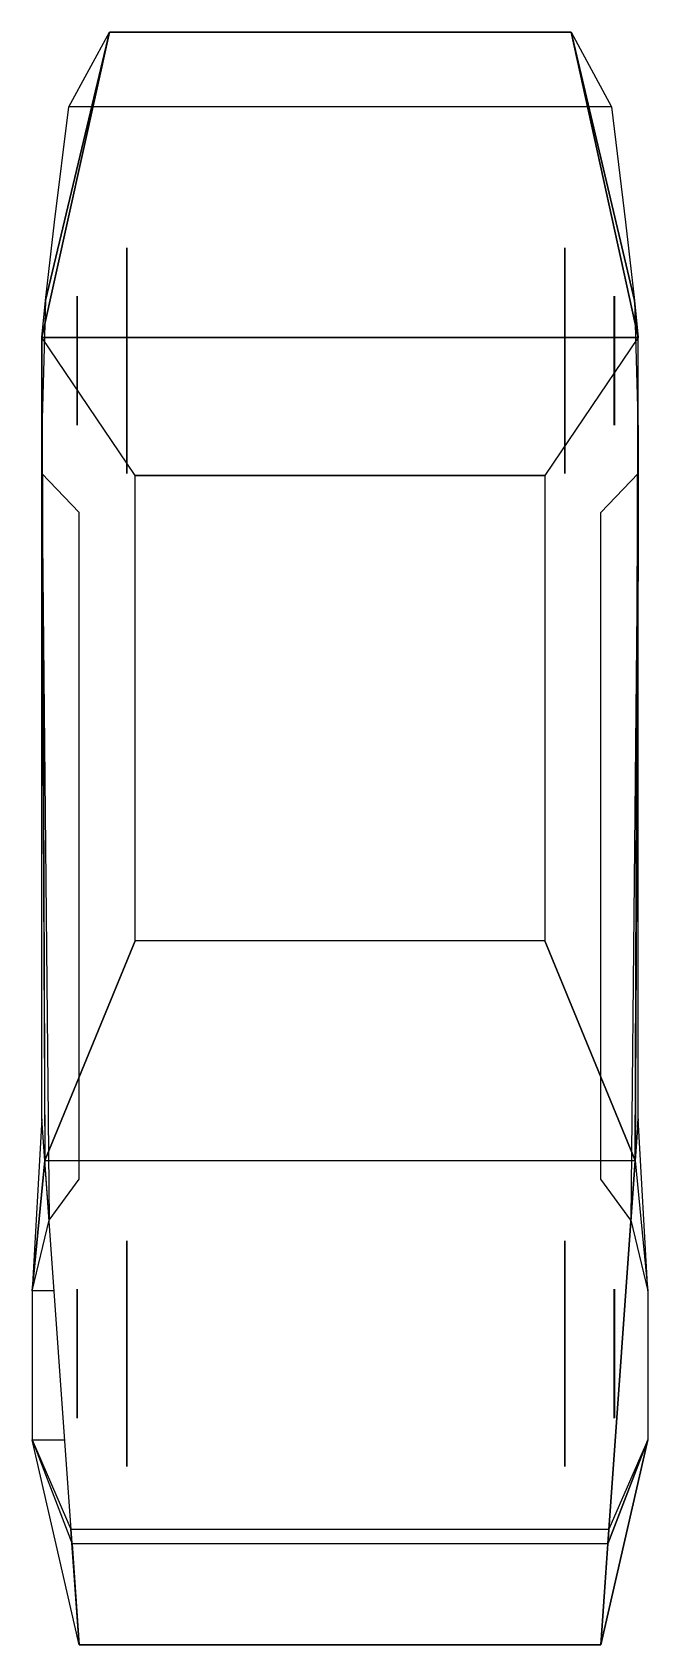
# Model space of a CAD drawing. Extents: x -0.81 to 0.84, y 0 to 4.33.
import ezdxf

# ---------------------------------------------------------------- set-up
doc = ezdxf.new("R2010")
doc.units = 0
doc.header["$LTSCALE"] = 0.4
doc.header["$MEASUREMENT"] = 0
doc.layers.add('A-EQUIP', color=2, linetype='CONTINUOUS')

msp = doc.modelspace()

# ---------------------------------------------------------------- linework, layer by layer
at = {"layer": 'A-EQUIP', "color": 18, "linetype": 'CONTINUOUS', "extrusion": (-1, 0, 0), "const_width": 0.13, "elevation": 0.7422}
for points in [[(-3.6863, 0.2925, 1), (-3.21, 0.2925, 1)], [(-1.0196, 0.2925, 1), (-0.5433, 0.2925, 1)]]:
    msp.add_lwpolyline(points, format="xyb", close=True, dxfattribs=at)
at = {"layer": 'A-EQUIP', "color": 18, "linetype": 'CONTINUOUS', "extrusion": (-1, 0, 0), "elevation": 0.5553}
for points in [[(-3.4481, -0.0106, 1), (-3.4481, 0.5957, 1), (-3.4481, -0.0106, -1)], [(-0.7814, -0.0106, 1), (-0.7814, 0.5957, 1), (-0.7814, -0.0106, -1)]]:
    msp.add_lwpolyline(points, format="xyb", dxfattribs=at)
at = {"layer": 'A-EQUIP', "color": 18, "linetype": 'CONTINUOUS', "extrusion": (1, 0, 0), "elevation": 0.6202}
for points in [[(3.4481, -0.0106, -1), (3.4481, 0.5957, -1), (3.4481, -0.0106, 1)], [(0.7814, -0.0106, -1), (0.7814, 0.5957, -1), (0.7814, -0.0106, 1)]]:
    msp.add_lwpolyline(points, format="xyb", dxfattribs=at)
at = {"layer": 'A-EQUIP', "color": 18, "linetype": 'CONTINUOUS', "extrusion": (1, 0, 0), "const_width": 0.13, "elevation": 0.8072}
for points in [[(3.6863, 0.2925, -1), (3.21, 0.2925, -1)], [(1.0196, 0.2925, -1), (0.5433, 0.2925, -1)]]:
    msp.add_lwpolyline(points, format="xyb", close=True, dxfattribs=at)
at = {"layer": 'A-EQUIP', "color": 7, "linetype": 'CONTINUOUS', "extrusion": (-1, 0, 0), "elevation": 0.6886}
for points in [[(-3.4481, 0.4657, -1), (-3.4481, 0.1194, -1), (-3.4481, 0.4657, -1)], [(-0.7814, 0.4657, -1), (-0.7814, 0.1194, -1), (-0.7814, 0.4657, -1)]]:
    msp.add_lwpolyline(points, format="xyb", dxfattribs=at)
at = {"layer": 'A-EQUIP', "color": 7, "linetype": 'CONTINUOUS', "extrusion": (1, 0, 0), "elevation": 0.7535}
for points in [[(3.4481, 0.4657, 1), (3.4481, 0.1194, 1), (3.4481, 0.4657, 1)], [(0.7814, 0.4657, 1), (0.7814, 0.1194, 1), (0.7814, 0.4657, 1)]]:
    msp.add_lwpolyline(points, format="xyb", dxfattribs=at)
at = {"layer": 'A-EQUIP', "linetype": 'CONTINUOUS', "elevation": 0.6236}
for points in [[(-0.7501, 0.95), (-0.8087, 0.95), (-0.8087, 0.5501), (-0.7218, 0.55)], [(0.7844, 0.95), (0.7844, 0.95)]]:
    msp.add_lwpolyline(points, dxfattribs=at)
at = {"layer": 'A-EQUIP', "color": 7, "linetype": 'CONTINUOUS', "extrusion": (-1, 0, 0)}
for centre in [(-3.4481, 0.2925, 0.688), (-0.7814, 0.2925, 0.688)]:
    msp.add_circle(centre, 0.1732, dxfattribs=at)
at = {"layer": 'A-EQUIP', "color": 7, "linetype": 'CONTINUOUS', "extrusion": (1, 0, 0)}
for centre in [(3.4481, 0.2925, 0.7529), (0.7814, 0.2925, 0.7529)]:
    msp.add_circle(centre, 0.1732, dxfattribs=at)
at = {"layer": 'A-EQUIP', "color": 7, "linetype": 'CONTINUOUS'}
for points in [[(-0.7828, 3.5102, 1.0704), (-0.7731, 3.61, 0.6136), (-0.6016, 4.33, 0.4318), (-0.6016, 4.33, 0.8836)], [(-0.7828, 3.5102, 1.0704), (-0.6016, 4.33, 0.8836), (0.6375, 4.33, 0.8836), (0.8172, 3.5102, 1.0704)], [(-0.7731, 3.61, 0.6136), (-0.7493, 3.82, 0.2636), (-0.711, 4.13, 0.2636), (-0.6016, 4.33, 0.4318)], [(-0.6016, 4.33, 0.4318), (0.6375, 4.33, 0.4547), (0.7454, 4.13, 0.2636), (-0.711, 4.13, 0.2636)], [(0.6375, 4.33, 0.8836), (-0.6016, 4.33, 0.8836), (-0.6016, 4.33, 0.4318), (0.6375, 4.33, 0.4547)], [(0.6375, 4.33, 0.4547), (0.7454, 4.13, 0.2636), (0.7836, 3.82, 0.2636), (0.8075, 3.61, 0.6136)], [(0.8172, 3.5102, 1.0704), (0.6375, 4.33, 0.8836), (0.6375, 4.33, 0.4547), (0.8075, 3.61, 0.6136)], [(-0.7731, 3.61, 0.6136), (-0.7828, 3.26, 0.6136), (-0.7828, 2.9465, 1.0693), (-0.7828, 3.5102, 1.0704)], [(0.8172, 2.9465, 1.0693), (0.8172, 3.5102, 1.0704), (0.8075, 3.61, 0.6136), (0.8172, 3.26, 0.6136)], [(-0.7828, 2.9465, 1.0693), (-0.7828, 3.26, 0.6136), (-0.7828, 3.1451, 0.3942)], [(0.8172, 2.9465, 1.0693), (0.8172, 3.26, 0.6136), (0.8172, 3.1451, 0.3942)], [(-0.7749, 1.3, 1.0636), (-0.7828, 1.4124, 0.3845), (-0.7828, 3.1451, 0.3942), (-0.7828, 2.9465, 1.0693)], [(-0.6828, 1.25, 0.1836), (-0.6828, 3.04, 0.1936), (-0.7828, 3.1451, 0.3942), (-0.7636, 1.1403, 0.3445)], [(-0.5328, 3.14, 1.5), (0.5672, 3.14, 1.5), (0.5672, 1.89, 1.49), (-0.5328, 1.89, 1.49)], [(0.7979, 1.1403, 0.3445), (0.7172, 1.25, 0.1836), (0.7172, 3.04, 0.1936), (0.8172, 3.1451, 0.3942)], [(0.8092, 1.3, 1.0636), (0.8172, 1.4124, 0.3845), (0.8172, 3.1451, 0.3942), (0.8172, 2.9465, 1.0693)], [(-0.8087, 0.95, 0.6236), (-0.7636, 1.1403, 0.3445), (-0.7828, 1.4124, 0.3845)], [(-0.7749, 1.3, 1.0636), (-0.7828, 1.4124, 0.3845), (-0.8087, 0.95, 0.6236)], [(0.8172, 1.4124, 0.3845), (0.7979, 1.1403, 0.3445), (0.8431, 0.95, 0.6236)], [(0.8172, 1.4124, 0.3845), (0.8092, 1.3, 1.0636), (0.8431, 0.95, 0.6236)], [(-0.7749, 1.3, 1.0636), (-0.8087, 0.95, 0.6236), (-0.8087, 0.5501, 0.6236), (-0.702, 0.2708, 0.7425)], [(-0.7749, 1.3, 1.0636), (0.8092, 1.3, 1.0636), (0.7363, 0.2708, 0.7425), (-0.702, 0.2708, 0.7425)], [(0.8092, 1.3, 1.0636), (0.8431, 0.95, 0.6236), (0.8431, 0.5501, 0.6236), (0.7363, 0.2708, 0.7425)], [(-0.6828, 0, 0.5336), (-0.8087, 0.5501, 0.6236), (-0.702, 0.2708, 0.7425)], [(-0.7048, 0.31, 0.2536), (-0.6828, 0, 0.3536), (-0.6828, 0, 0.5336), (-0.8087, 0.5501, 0.6236)], [(0.7363, 0.2708, 0.7425), (0.8431, 0.5501, 0.6236), (0.7172, 0, 0.5336)], [(0.7391, 0.31, 0.2536), (0.7172, 0, 0.3536), (0.7172, 0, 0.5336), (0.8431, 0.5501, 0.6236)], [(0.7172, 0, 0.3536), (-0.6828, 0, 0.3536), (-0.7048, 0.31, 0.2536), (0.7391, 0.31, 0.2536)], [(0.7363, 0.2708, 0.7425), (-0.702, 0.2708, 0.7425), (-0.6828, 0, 0.5336), (0.7172, 0, 0.5336)], [(-0.6828, 0, 0.5336), (0.7172, 0, 0.5336), (0.7172, 0, 0.3536), (-0.6828, 0, 0.3536)]]:
    msp.add_3dface(points, dxfattribs=at)
at = {"layer": 'A-EQUIP', "color": 180, "linetype": 'CONTINUOUS'}
for points in [[(-0.7749, 1.3, 1.0636), (-0.5328, 1.89, 1.5136), (-0.5328, 3.14, 1.5236), (-0.7828, 3.5102, 1.0704)], [(0.8172, 3.5102, 1.0704), (0.5672, 3.14, 1.5236), (-0.5328, 3.14, 1.5236), (-0.7828, 3.5102, 1.0704)], [(0.5672, 1.89, 1.5136), (0.8092, 1.3, 1.0636), (0.8172, 3.5102, 1.0704), (0.5672, 3.14, 1.5236)], [(0.5672, 1.89, 1.5136), (0.8092, 1.3, 1.0636), (0.8172, 3.5102, 1.0704), (0.5672, 3.14, 1.5236)], [(0.5672, 1.89, 1.5136), (-0.5328, 1.89, 1.5136), (-0.7749, 1.3, 1.0636), (0.8092, 1.3, 1.0636)]]:
    msp.add_3dface(points, dxfattribs=at)

doc.saveas('drawing.dxf')
